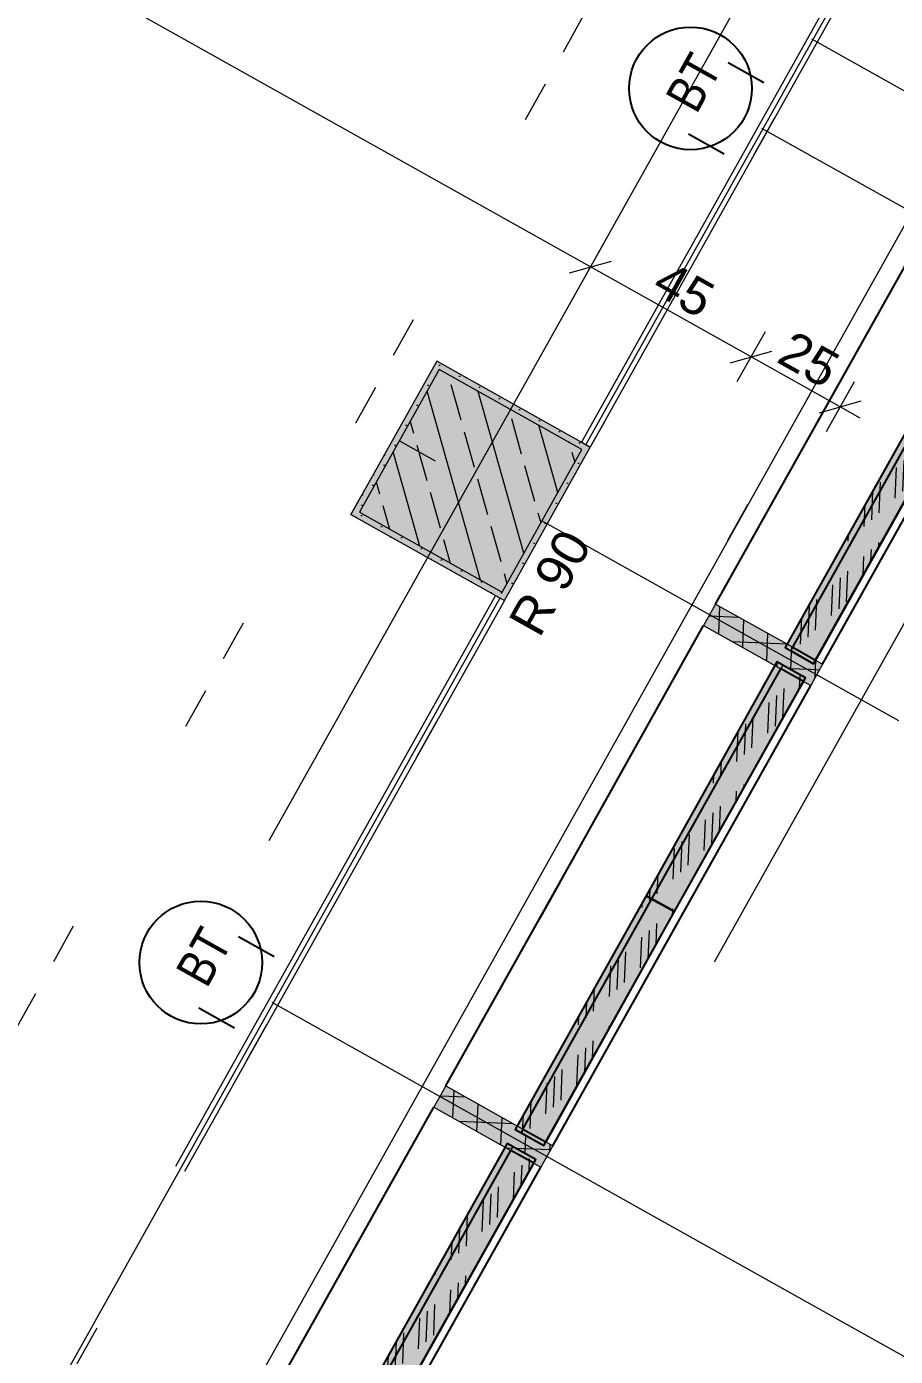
# Model space of a CAD drawing. Header units: metres. Extents: x -36 to 59, y 39 to 183.
# Drawn here: x -5.903 to -3.778, y 118.712 to 121.963 of the extents above; entities that cross this region are included whole.
import ezdxf

# ---------------------------------------------------------------- set-up
doc = ezdxf.new("R2010")
doc.units = ezdxf.units.M
doc.header["$MEASUREMENT"] = 0
for name, pattern in [('Achse', [0.0023, 0.0015, -0.0008]), ('Punktlinie', [0.0035, 0, -0.0035]), ('Punktlinie_ eng', [0.00075, 0, -0.00075]), ('Strichlinie-unter-Schnitt', [0.0024, 0.0016, -0.0008]), ('Strichpunktlinie', [0.006703, 0.003528, -0.001764, 0, -0.001411]), ('Wipeout_Contour', [1, 0, -1])]:
    doc.linetypes.add(name, pattern=pattern)
for name, color, linetype in [('00  Raster', 7, 'Continuous'), ('00  Raster Ausbau', 7, 'Continuous'), ('10  Decken', 7, 'Continuous'), ('10  Fassade', 7, 'Continuous'), ('10  Fassade_Deckschraffur', 7, 'Continuous'), ('10  Fassade_Schnittschraffur', 7, 'Continuous'), ('10  Stützen', 7, 'Continuous'), ('10  Stützen_Schnittschraffur', 7, 'Continuous'), ('10  Treppen + Rampen', 7, 'Continuous'), ('20  Decke Abhangdecke', 7, 'Continuous'), ('20  TGA - Revi+BT', 7, 'Continuous'), ('40  Bemaßung 1_ 50 AUSBAU', 7, 'Continuous'), ('40  Text Brandschutz', 7, 'Continuous'), ('50  NUF - Raumstempel', 7, 'Continuous'), ('Neubau_20  Boden Aufbauten', 7, 'Continuous'), ('Neubau_20  Decke Abhangdecke', 7, 'Continuous'), ('Neubau_20  TGA - Revi+BT', 7, 'Continuous')]:
    doc.layers.add(name, color=color, linetype=linetype)
doc.styles.add('ERSTELLTER_STIL_1', font='')
doc.styles.add('ERSTELLTER_STIL_3', font='')
doc.styles.get('ERSTELLTER_STIL_1').set_extended_font_data('Arial')
doc.styles.get('ERSTELLTER_STIL_3').set_extended_font_data('Arial Narrow')
pattern_1 = [(87.605446, (0, 0), (-0.059947608, 0.00250684), []), (177.605446, (0, 0), (0.00250684, 0.059947608), [])]

# ---------------------------------------------------------------- blocks, each defined once
blk = doc.blocks.new('*X17', base_point=(-0.1628, 98.0075))
at = {"layer": '10  Fassade_Schnittschraffur', "color": 98, "linetype": 'Continuous', "lineweight": 13, "ltscale": 1000, "true_color": 0x000100}
for p, q in [((-4.397, 119.8092), (-4.3964, 119.8226)), ((-4.3786, 119.8261), (-4.3783, 119.833)), ((-4.3228, 119.7904), (-4.3223, 119.8016)), ((-4.3824, 119.6839), (-4.3795, 119.7533)), ((-4.3633, 119.718), (-4.3611, 119.7702)), ((-4.401, 119.6614), (-4.3979, 119.7364)), ((-4.4585, 119.6086), (-4.4553, 119.6836)), ((-4.4401, 119.6255), (-4.4369, 119.7005)), ((-4.4769, 119.5917), (-4.4737, 119.6666)), ((-4.5159, 119.5558), (-4.5134, 119.6137)), ((-4.5343, 119.5389), (-4.5326, 119.5796)), ((-4.5527, 119.522), (-4.5517, 119.5455)), ((-4.478, 119.5133), (-4.4778, 119.5189)), ((-4.5377, 119.4068), (-4.5352, 119.4661)), ((-4.5185, 119.441), (-4.5168, 119.483)), ((-4.5567, 119.3742), (-4.5536, 119.4492)), ((-4.6141, 119.3214), (-4.611, 119.3964)), ((-4.5957, 119.3384), (-4.5926, 119.4133)), ((-4.6325, 119.3045), (-4.6294, 119.3794)), ((-4.6715, 119.2686), (-4.6687, 119.3366)), ((-4.6897, 119.2567), (-4.6878, 119.3025)), ((-4.707, 119.2664), (-4.7069, 119.2684))]:
    blk.add_line(p, q, dxfattribs=at)
blk = doc.blocks.new('*X18', base_point=(-0.1628, 98.0075))
at = {"layer": '10  Fassade_Schnittschraffur', "color": 98, "linetype": 'Continuous', "lineweight": 13, "ltscale": 1000, "true_color": 0x000100}
for p, q in [((-4.0672, 120.4005), (-4.0669, 120.4093)), ((-4.0122, 120.3446), (-4.0109, 120.3779)), ((-4.0528, 120.2722), (-4.0498, 120.3446)), ((-4.0897, 120.2358), (-4.0866, 120.3108)), ((-4.0713, 120.2527), (-4.0682, 120.3277)), ((-4.1287, 120.1999), (-4.1256, 120.2749)), ((-4.1655, 120.1661), (-4.1624, 120.2403)), ((-4.1471, 120.183), (-4.144, 120.258)), ((-4.2045, 120.1302), (-4.2029, 120.1679)), ((-4.2229, 120.1133), (-4.2221, 120.1338)), ((-4.1484, 120.1016), (-4.148, 120.1102)), ((-4.2413, 120.0964), (-4.2412, 120.0997)), ((-4.1675, 120.0675), (-4.1664, 120.0933)), ((-4.227, 119.9655), (-4.2238, 120.0405)), ((-4.208, 119.9951), (-4.2054, 120.0574)), ((-4.2454, 119.9486), (-4.2422, 120.0236)), ((-4.2844, 119.9127), (-4.2812, 119.9877)), ((-4.3212, 119.8789), (-4.318, 119.9538)), ((-4.3028, 119.8958), (-4.2996, 119.9708)), ((-4.3602, 119.843), (-4.3582, 119.8908)), ((-4.3783, 119.833), (-4.3773, 119.8567)), ((-4.3223, 119.8016), (-4.3221, 119.8061))]:
    blk.add_line(p, q, dxfattribs=at)
blk = doc.blocks.new('*X19', base_point=(-0.1628, 98.0075))
at = {"layer": '10  Fassade_Schnittschraffur', "color": 98, "linetype": 'Continuous', "lineweight": 13, "ltscale": 1000, "true_color": 0x000100}
for p, q in [((-4.6738, 119.1639), (-4.6725, 119.1958)), ((-4.6929, 119.1297), (-4.6909, 119.1789)), ((-4.712, 119.0956), (-4.7093, 119.162)), ((-4.7698, 119.0342), (-4.7667, 119.1092)), ((-4.7514, 119.0512), (-4.7483, 119.1261)), ((-4.7882, 119.0173), (-4.7851, 119.0922)), ((-4.8272, 118.9814), (-4.8241, 119.0564)), ((-4.8456, 118.9645), (-4.8431, 119.0254)), ((-4.864, 118.9476), (-4.8622, 118.9913)), ((-4.903, 118.9117), (-4.9027, 118.9189)), ((-4.8291, 118.8868), (-4.8281, 118.9086)), ((-4.8673, 118.8185), (-4.8649, 118.8748)), ((-4.8482, 118.8526), (-4.8465, 118.8917)), ((-4.9071, 118.764), (-4.904, 118.8389)), ((-4.9439, 118.7301), (-4.9408, 118.805)), ((-4.9255, 118.747), (-4.9224, 118.822)), ((-5.0013, 118.6773), (-4.9983, 118.7483)), ((-4.9829, 118.6942), (-4.9798, 118.7692)), ((-5.0197, 118.6604), (-5.0175, 118.7142)), ((-5.0587, 118.6245), (-5.058, 118.6419)), ((-4.9843, 118.6097), (-4.9838, 118.6214)), ((-5.0771, 118.6076), (-5.0771, 118.6077)), ((-5.0226, 118.5414), (-5.0206, 118.5876)), ((-5.0034, 118.5756), (-5.0022, 118.6045)), ((-5.0628, 118.4768), (-5.0596, 118.5517)), ((-5.0991, 118.4544), (-5.0964, 118.5179)), ((-5.0812, 118.4598), (-5.078, 118.5348)), ((-5.1357, 118.4749), (-5.1354, 118.482))]:
    blk.add_line(p, q, dxfattribs=at)
blk = doc.blocks.new('*X27', base_point=(-0.1628, 98.0075))
at = {"layer": '10  Fassade_Schnittschraffur', "color": 98, "linetype": 'Continuous', "lineweight": 13, "ltscale": 1000, "true_color": 0x000100}
for p, q in [((-3.5428, 121.3149), (-3.5414, 121.3486)), ((-3.5244, 121.3318), (-3.523, 121.3655)), ((-3.506, 121.3487), (-3.5057, 121.3558)), ((-3.5082, 121.2441), (-3.5069, 121.2759)), ((-3.5274, 121.21), (-3.5253, 121.259)), ((-3.5465, 121.1758), (-3.5437, 121.2421)), ((-3.6043, 121.1143), (-3.6011, 121.1893)), ((-3.5859, 121.1313), (-3.5827, 121.2062)), ((-3.6227, 121.0974), (-3.6195, 121.1723)), ((-3.6617, 121.0615), (-3.6585, 121.1365)), ((-3.6801, 121.0446), (-3.6775, 121.1057)), ((-3.6985, 121.0277), (-3.6966, 121.0715)), ((-3.7375, 120.9918), (-3.7372, 120.9992)), ((-3.6635, 120.967), (-3.6626, 120.9887)), ((-3.7017, 120.8988), (-3.6994, 120.9549)), ((-3.6826, 120.9329), (-3.681, 120.9718)), ((-3.7415, 120.8441), (-3.7384, 120.919)), ((-3.7599, 120.8271), (-3.7568, 120.9021)), ((-3.7783, 120.8102), (-3.7752, 120.8851)), ((-3.8357, 120.7574), (-3.8328, 120.8286)), ((-3.8173, 120.7743), (-3.8142, 120.8493)), ((-3.8541, 120.7405), (-3.8519, 120.7944)), ((-3.8932, 120.7046), (-3.8924, 120.7221)), ((-3.8188, 120.6899), (-3.8183, 120.7015)), ((-3.9116, 120.6877), (-3.9115, 120.688)), ((-3.857, 120.6217), (-3.8551, 120.6677)), ((-3.8379, 120.6558), (-3.8367, 120.6846)), ((-3.8972, 120.5569), (-3.8941, 120.6318)), ((-3.934, 120.523), (-3.9309, 120.5979)), ((-3.9156, 120.5399), (-3.9125, 120.6149)), ((-3.973, 120.4871), (-3.9699, 120.5621)), ((-3.9914, 120.4702), (-3.9883, 120.5451)), ((-4.0098, 120.4533), (-4.0071, 120.5173)), ((-4.0477, 120.4444), (-4.0477, 120.445)), ((-3.974, 120.4128), (-3.9739, 120.4143))]:
    blk.add_line(p, q, dxfattribs=at)

msp = doc.modelspace()

# ---------------------------------------------------------------- hatches: boundary and pattern name
at = {"layer": '10  Stützen_Schnittschraffur', "linetype": 'Continuous', "lineweight": 0, "true_color": 0xffffff}
h = msp.add_hatch(color=7, dxfattribs=at)
h.paths.add_polyline_path([(-5.1093, 120.7699), (-4.7342, 120.5597), (-4.524, 120.9348), (-4.8992, 121.145)])
h.paths.add_polyline_path([(-5.0889, 120.7756), (-4.8934, 121.1246), (-4.5445, 120.9291), (-4.74, 120.5801)], flags=0)
at = {"layer": '10  Stützen_Schnittschraffur', "linetype": 'Continuous', "lineweight": 13, "true_color": 0x000100}
h = msp.add_hatch(dxfattribs=at)
h.set_pattern_fill('Gips_0002', color=98, style=0, pattern_type=2)
h.set_pattern_definition([(87.605446, (0, 0), (-0.02497817, 0.001044517), [0, -0.025])])
h.paths.add_polyline_path([(-5.1093, 120.7699), (-4.7342, 120.5597), (-4.524, 120.9348), (-4.8992, 121.145)])
h.paths.add_polyline_path([(-5.0889, 120.7756), (-4.8934, 121.1246), (-4.5445, 120.9291), (-4.74, 120.5801)], flags=0)
at = {"layer": '10  Stützen_Schnittschraffur', "linetype": 'Continuous', "lineweight": 0, "true_color": 0xffffff}
msp.add_hatch(color=7, dxfattribs=at).paths.add_polyline_path([(-4.74, 120.5801), (-4.5445, 120.9291), (-4.8934, 121.1246), (-5.0889, 120.7756)])
at = {"layer": '10  Stützen_Schnittschraffur', "linetype": 'Continuous', "lineweight": 13, "true_color": 0x000100}
h = msp.add_hatch(dxfattribs=at)
h.set_pattern_fill('Beton__Stahlbeton_0002', color=98, style=0, pattern_type=2)
h.set_pattern_definition([(285.738, (-5.08893, 120.77565), (0.115501, 0.032549), []), (285.738, (-5.14668, 120.75937), (0.115501, 0.032549), [0.09, -0.03])])
h.paths.add_polyline_path([(-4.74, 120.5801), (-4.5445, 120.9291), (-4.8934, 121.1246), (-5.0889, 120.7756)])

# ---------------------------------------------------------------- linework, layer by layer
at = {"layer": '00  Raster Ausbau', "color": 9, "linetype": 'Achse', "lineweight": 18, "ltscale": 1000}
msp.add_line((-3.5573, 118.5993), (-4.4297, 119.0881), dxfattribs=at)
at = {"layer": '10  Decken', "color": 7, "linetype": 'Punktlinie', "lineweight": 13, "ltscale": 1000, "flags": 128}
msp.add_lwpolyline([(1.6639, 161.776), (-18.7726, 125.3019), (-16.6353, 124.1043), (-21.0101, 116.2964), (-22.973, 117.3962), (-23.0952, 117.1781), (-10.2099, 109.9585), (-9.9704, 110.3859), (-3.4571, 122.0106), (-0.8442, 120.5466), (0.5391, 119.7715)], dxfattribs=at)
at = {"layer": '10  Stützen', "color": 7, "linetype": 'Continuous', "lineweight": 13, "ltscale": 1000, "flags": 128}
for points in [[(-5.1093, 120.7699), (-4.7342, 120.5597), (-4.524, 120.9348), (-4.8992, 121.145)], [(-4.74, 120.5801), (-4.5445, 120.9291), (-4.8934, 121.1246), (-5.0889, 120.7756)]]:
    msp.add_lwpolyline(points, close=True, dxfattribs=at)
at = {"layer": '20  Decke Abhangdecke', "color": 7, "linetype": 'Strichlinie-unter-Schnitt', "lineweight": 18, "ltscale": 1000}
for p, q in [((-4.5458, 120.9471), (-4.524, 120.9348)), ((-4.756, 120.5719), (-4.7342, 120.5597))]:
    msp.add_line(p, q, dxfattribs=at)
at = {"layer": '40  Bemaßung 1_ 50 AUSBAU', "color": 7, "linetype": 'Continuous', "lineweight": 13, "ltscale": 1000}
for p, q in [((-4.5236, 121.3755), (-9.0077, 123.888)), ((-4.4892, 121.4369), (-4.5579, 121.3142)), ((-4.5746, 121.3611), (-4.4725, 121.3899))]:
    msp.add_line(p, q, dxfattribs=at)
at = {"layer": 'Neubau_20  Boden Aufbauten', "color": 7, "linetype": 'Continuous', "lineweight": 13, "ltscale": 1000, "flags": 128}
msp.add_lwpolyline([(-10.0804, 110.1896), (-6.9581, 115.762), (-2.3108, 124.0563), (-5.4078, 125.7916), (-4.787, 126.8995), (-6.6714, 127.9553), (-7.0858, 128.1875), (-8.7945, 125.1379), (-12.2845, 118.9092)], dxfattribs=at)
at = {"layer": 'Neubau_20  Decke Abhangdecke', "color": 7, "linetype": 'Punktlinie_ eng', "lineweight": 13, "ltscale": 1000, "flags": 128}
for points in [[(-8.507, 124.7815), (-11.9098, 118.7084), (-7.6128, 116.3019), (-7.5387, 116.4341), (-7.1636, 116.2239), (-4.7342, 120.5597), (-5.1093, 120.7699), (-4.8992, 121.145), (-4.524, 120.9348), (-3.786, 122.2521), (-8.4581, 124.8688)], [(-7.6516, 116.4372), (-11.7737, 118.7468), (-8.4198, 124.7327), (-4.2977, 122.4231)], [(-8.4198, 124.7327), (-11.7737, 118.7468), (-7.6516, 116.4372), (-4.2977, 122.4231)]]:
    msp.add_lwpolyline(points, close=True, dxfattribs=at)
at = {"layer": 'Neubau_20  TGA - Revi+BT', "color": 1, "linetype": 'Continuous', "lineweight": 25, "ltscale": 1000}
for p, q in [((-4.0993, 121.8259), (-4.1865, 121.8748)), ((-4.197, 121.6514), (-4.2843, 121.7003)), ((-5.2968, 119.6886), (-5.3841, 119.7374)), ((-5.3946, 119.5141), (-5.4818, 119.563))]:
    msp.add_line(p, q, dxfattribs=at)
for centre in [(-4.279, 121.812), (-5.4766, 119.6746)]:
    msp.add_circle(centre, 0.15, dxfattribs=at)

# ---------------------------------------------------------------- texts
at = {"layer": '20  TGA - Revi+BT', "color": 1, "linetype": 'Continuous', "lineweight": 25, "char_height": 0.09, "attachment_point": 6, "rotation": 60.7378, "style": 'ERSTELLTER_STIL_3'}
for insert in [(-4.2394, 121.8837), (-5.437, 119.7463)]:
    msp.add_mtext('\\A1;{\\pqr;\\fArial Narrow|b0|i0|c0|p38;BT }', dxfattribs=dict(at, insert=insert))

# ---------------------------------------------------------------- next in the draw order: wipeouts: each hides what was drawn before it
at = {"color": 254, "linetype": 'Wipeout_Contour', "lineweight": 0, "ltscale": 483.77029}
msp.add_wipeout([(-3.4649, 121.3215), (-3.5206, 121.3526), (-4.0289, 120.4454), (-3.9733, 120.4142)], dxfattribs=at).dxf.layer = '10  Fassade_Deckschraffur'
at = {"color": 254, "linetype": 'Wipeout_Contour', "lineweight": 0, "ltscale": 478.476132}
msp.add_wipeout([(-4.3735, 119.8303), (-4.6888, 119.2676), (-4.6331, 119.2364), (-4.3179, 119.7991)], dxfattribs=at).dxf.layer = '10  Fassade_Deckschraffur'
at = {"color": 254, "linetype": 'Wipeout_Contour', "lineweight": 0, "ltscale": 475.740266}
msp.add_wipeout([(-4.6625, 119.1841), (-4.7181, 119.2153), (-5.1287, 118.4825), (-5.0731, 118.4513)], dxfattribs=at).dxf.layer = '10  Fassade_Deckschraffur'

# ---------------------------------------------------------------- next in the draw order: wipeouts: each hides what was drawn before it
at = {"color": 254, "linetype": 'Wipeout_Contour', "lineweight": 0, "ltscale": 478.767737}
msp.add_wipeout([(-4.5621, 119.936), (-4.8774, 119.3733), (-4.6888, 119.2676), (-4.3735, 119.8303)], dxfattribs=at).dxf.layer = '10  Fassade_Deckschraffur'

# ---------------------------------------------------------------- next in the draw order: wipeouts: each hides what was drawn before it
at = {"color": 254, "linetype": 'Wipeout_Contour', "lineweight": 0, "ltscale": 478.389345}
msp.add_wipeout([(-4.3179, 119.7991), (-4.6331, 119.2364), (-4.6157, 119.2267), (-4.3004, 119.7894)], dxfattribs=at).dxf.layer = '10  Fassade_Deckschraffur'
at = {"color": 254, "linetype": 'Wipeout_Contour', "lineweight": 0, "ltscale": 476.033526}
msp.add_wipeout([(-4.7181, 119.2153), (-4.9067, 119.321), (-5.3173, 118.5882), (-5.1287, 118.4825)], dxfattribs=at).dxf.layer = '10  Fassade_Deckschraffur'

# ---------------------------------------------------------------- next in the draw order: linework, layer by layer
at = {"layer": '10  Fassade', "color": 7, "linetype": 'Continuous', "lineweight": 18, "ltscale": 1000}
msp.add_line((-4.8774, 119.3733), (-4.9067, 119.321), dxfattribs=at)

# ---------------------------------------------------------------- next in the draw order: wipeouts: each hides what was drawn before it
at = {"color": 254, "linetype": 'Wipeout_Contour', "lineweight": 0, "ltscale": 480.679709}
msp.add_wipeout([(-4.0026, 120.3618), (-4.0582, 120.393), (-4.3735, 119.8303), (-4.3179, 119.7991)], dxfattribs=at).dxf.layer = '10  Fassade_Deckschraffur'
at = {"color": 254, "linetype": 'Wipeout_Contour', "lineweight": 0, "ltscale": 475.652881}
msp.add_wipeout([(-4.645, 119.1743), (-4.6625, 119.1841), (-5.0731, 118.4513), (-5.0556, 118.4415)], dxfattribs=at).dxf.layer = '10  Fassade_Deckschraffur'

# ---------------------------------------------------------------- next in the draw order: linework, layer by layer
at = {"layer": '10  Fassade', "color": 7, "linetype": 'Continuous', "lineweight": 25, "ltscale": 1000, "flags": 128}
msp.add_lwpolyline([(-5.3173, 118.5882), (-4.9067, 119.321)], dxfattribs=at)
at = {"layer": '20  Decke Abhangdecke', "color": 7, "linetype": 'Strichlinie-unter-Schnitt', "lineweight": 18, "ltscale": 1000}
msp.add_line((-4.756, 120.5719), (-7.1854, 116.2361), dxfattribs=at)
at = {"layer": '20  Decke Abhangdecke', "color": 7, "linetype": 'Strichpunktlinie', "lineweight": 13, "ltscale": 1000}
msp.add_line((-4.7451, 120.5658), (-7.1745, 116.23), dxfattribs=at)

# ---------------------------------------------------------------- next in the draw order: wipeouts: each hides what was drawn before it
at = {"color": 254, "linetype": 'Wipeout_Contour', "lineweight": 0, "ltscale": 480.969964}
msp.add_wipeout([(-4.0582, 120.393), (-4.2469, 120.4987), (-4.5621, 119.936), (-4.3735, 119.8303)], dxfattribs=at).dxf.layer = '10  Fassade_Deckschraffur'
at = {"color": 254, "linetype": 'Wipeout_Contour', "lineweight": 0, "ltscale": 477.191708}
msp.add_wipeout([(-4.7181, 119.2153), (-4.6651, 119.1856), (-4.6602, 119.1943), (-4.7132, 119.224)], dxfattribs=at).dxf.layer = '10  Fassade_Deckschraffur'

# ---------------------------------------------------------------- next in the draw order: linework, layer by layer
at = {"layer": '10  Fassade', "color": 7, "linetype": 'Continuous', "lineweight": 18, "ltscale": 1000}
for p in [(-4.9067, 119.321), (-4.7132, 119.224)]:
    msp.add_line(p, (-4.7181, 119.2153), dxfattribs=at)
at = {"layer": '10  Fassade', "color": 7, "linetype": 'Continuous', "lineweight": 25, "ltscale": 1000, "flags": 128}
msp.add_lwpolyline([(-5.1287, 118.4825), (-4.7181, 119.2153)], dxfattribs=at)
at = {"layer": '20  Decke Abhangdecke', "color": 7, "linetype": 'Strichlinie-unter-Schnitt', "lineweight": 18, "ltscale": 1000}
msp.add_line((-4.7342, 120.5597), (-7.1636, 116.2239), dxfattribs=at)

# ---------------------------------------------------------------- next in the draw order: texts
at = {"layer": '40  Text Brandschutz', "color": 7, "linetype": 'Continuous', "lineweight": 13, "insert": (-4.7271, 120.5099), "char_height": 0.09, "attachment_point": 1, "rotation": 60.738, "style": 'ERSTELLTER_STIL_1'}
msp.add_mtext('\\A1;{\\pql;\\pt0,1;\\fArial|b0|i0|c0|p38;R 90\\fArial|b0|i0|c0|p38;\\fArial|b0|i0|c0|p38;\\fArial|b0|i0|c0|p38;\\fArial|b0|i0|c0|p38;\\fArial|b0|i0|c0|p38;\\fArial|b0|i0|c0|p38;\\fArial|b0|i0|c0|p38;\\fArial|b0|i0|c0|p38;\\fArial|b0|i0|c0|p38;\\fArial|b0|i0|c0|p38;\\fArial|b0|i0|c0|p38;\\fArial|b0|i0|c0|p38;\\fArial|b0|i0|c0|p38;\\fArial|b0|i0|c0|p38;\\fArial|b0|i0|c0|p38;\\fArial|b0|i0|c0|p38;\\fArial|b0|i0|c0|p38;\\fArial|b0|i0|c0|p38;\\fArial|b0|i0|c0|p38;\\fArial|b0|i0|c0|p38;\\fArial|b0|i0|c0|p38;\\fArial|b0|i0|c0|p38;\\fArial|b0|i0|c0|p38;\\fArial|b0|i0|c0|p38;\\fArial|b0|i0|c0|p38;\\fArial|b0|i0|c0|p38;\\fArial|b0|i0|c0|p38;\\fArial|b0|i0|c0|p38;\\fArial|b0|i0|c0|p38;\\fArial|b0|i0|c0|p38;\\fArial|b0|i0|c0|p38;\\fArial|b0|i0|c0|p38;\\fArial|b0|i0|c0|p38;\\fArial|b0|i0|c0|p38;\\fArial|b0|i0|c0|p38;\\fArial|b0|i0|c0|p38;\\fArial|b0|i0|c0|p38;\\fArial|b0|i0|c0|p38;\\fArial|b0|i0|c0|p38;\\fArial|b0|i0|c0|p38;\\fArial|b0|i0|c0|p38;\\fArial|b0|i0|c0|p38;\\fArial|b0|i0|c0|p38;\\fArial|b0|i0|c0|p38;\\fArial|b0|i0|c0|p38;\\fArial|b0|i0|c0|p38;\\fArial|b0|i0|c0|p38;}', dxfattribs=at)

# ---------------------------------------------------------------- next in the draw order: wipeouts: each hides what was drawn before it
at = {"color": 254, "linetype": 'Wipeout_Contour', "lineweight": 0, "ltscale": 484.058651}
msp.add_wipeout([(-3.5206, 121.3526), (-3.7092, 121.4583), (-4.2175, 120.551), (-4.0289, 120.4454)], dxfattribs=at).dxf.layer = '10  Fassade_Deckschraffur'
at = {"color": 254, "linetype": 'Wipeout_Contour', "lineweight": 0, "ltscale": 480.593326}
msp.add_wipeout([(-3.9851, 120.3521), (-4.0026, 120.3618), (-4.3179, 119.7991), (-4.3004, 119.7894)], dxfattribs=at).dxf.layer = '10  Fassade_Deckschraffur'
at = {"color": 254, "linetype": 'Wipeout_Contour', "lineweight": 0, "ltscale": 477.362218}
msp.add_wipeout([(-4.6888, 119.2676), (-4.6937, 119.2589), (-4.6406, 119.2292), (-4.6358, 119.2379)], dxfattribs=at).dxf.layer = '10  Fassade_Deckschraffur'
at = {"color": 254, "linetype": 'Wipeout_Contour', "lineweight": 0, "ltscale": 477.123358}
msp.add_wipeout([(-4.6651, 119.1856), (-4.6625, 119.1841), (-4.6576, 119.1928), (-4.6602, 119.1943)], dxfattribs=at).dxf.layer = '10  Fassade_Deckschraffur'

# ---------------------------------------------------------------- next in the draw order: hatches: boundary and pattern name
at = {"layer": '10  Fassade_Schnittschraffur', "linetype": 'Continuous', "lineweight": 0, "true_color": 0xffffff}
for points in [[(-4.8774, 119.3733), (-4.9067, 119.321), (-4.7181, 119.2153), (-4.6888, 119.2676)], [(-4.6576, 119.1928), (-4.7274, 119.2319), (-5.1477, 118.4817), (-5.078, 118.4426)]]:
    msp.add_hatch(color=7, dxfattribs=at).paths.add_polyline_path(points)
at = {"layer": '10  Fassade_Schnittschraffur', "linetype": 'Continuous', "lineweight": 13, "true_color": 0x000100}
h = msp.add_hatch(dxfattribs=at)
h.set_pattern_fill('Dämmung__hart_1_0002', color=98, style=0, pattern_type=2)
h.set_pattern_definition(pattern_1)
h.paths.add_polyline_path([(-4.8774, 119.3733), (-4.9067, 119.321), (-4.7181, 119.2153), (-4.6888, 119.2676)])

# ---------------------------------------------------------------- next in the draw order: linework, layer by layer
at = {"layer": '00  Raster Ausbau', "color": 9, "linetype": 'Achse', "lineweight": 18, "ltscale": 1000}
msp.add_line((-3.1099, 121.4435), (-3.9823, 121.9323), dxfattribs=at)
at = {"layer": '10  Fassade', "color": 7, "linetype": 'Continuous', "lineweight": 18, "ltscale": 1000}
for p, q in [((-4.2175, 120.551), (-4.2469, 120.4987)), ((-4.8774, 119.3733), (-4.6888, 119.2676)), ((-4.6888, 119.2676), (-4.6937, 119.2589)), ((-4.7132, 119.224), (-4.6576, 119.1928)), ((-4.6576, 119.1928), (-4.6625, 119.1841)), ((-4.6625, 119.1841), (-4.645, 119.1743))]:
    msp.add_line(p, q, dxfattribs=at)
at = {"layer": '10  Fassade', "color": 7, "linetype": 'Continuous', "lineweight": 25, "ltscale": 1000, "flags": 128}
for points in [[(-4.8774, 119.3733), (-4.5621, 119.936), (-4.2469, 120.4987)], [(-4.6625, 119.1841), (-4.7181, 119.2153)], [(-5.0731, 118.4513), (-4.6625, 119.1841)], [(-5.0556, 118.4415), (-4.645, 119.1743)]]:
    msp.add_lwpolyline(points, dxfattribs=at)
msp.add_lwpolyline([(-4.6576, 119.1928), (-4.7274, 119.2319), (-5.1477, 118.4817), (-5.078, 118.4426)], close=True, dxfattribs=at)
at = {"layer": '40  Bemaßung 1_ 50 AUSBAU', "color": 7, "linetype": 'Continuous', "lineweight": 13, "ltscale": 1000}
for p, q in [((-4.131, 121.1556), (-4.5236, 121.3755)), ((-4.0966, 121.2169), (-4.1654, 121.0942)), ((-4.182, 121.1412), (-4.0799, 121.1699))]:
    msp.add_line(p, q, dxfattribs=at)

# ---------------------------------------------------------------- next in the draw order: block references
at = {"layer": '10  Treppen + Rampen', "color": 7, "linetype": 'Continuous', "lineweight": 13, "ltscale": 1000}
for name in ['*X17', '*X19']:
    msp.add_blockref(name, (-0.1628, 98.0075), dxfattribs=at)

# ---------------------------------------------------------------- next in the draw order: texts
at = {"layer": '40  Bemaßung 1_ 50 AUSBAU', "color": 7, "linetype": 'Continuous', "lineweight": 13, "insert": (-4.3781, 121.3146), "char_height": 0.09, "width": 0.136595, "attachment_point": 7, "rotation": 330.738, "style": 'ERSTELLTER_STIL_1'}
msp.add_mtext('\\A1;{\\pql;\\fArial|b0|i0|c0|p38;45}', dxfattribs=at)

# ---------------------------------------------------------------- next in the draw order: wipeouts: each hides what was drawn before it
at = {"color": 254, "linetype": 'Wipeout_Contour', "lineweight": 0, "ltscale": 483.684303}
msp.add_wipeout([(-3.4474, 121.3117), (-3.4649, 121.3215), (-3.9733, 120.4142), (-3.9558, 120.4044)], dxfattribs=at).dxf.layer = '10  Fassade_Deckschraffur'
at = {"color": 254, "linetype": 'Wipeout_Contour', "lineweight": 0, "ltscale": 481.803438}
msp.add_wipeout([(-4.0582, 120.393), (-4.0052, 120.3633), (-4.0003, 120.372), (-4.0534, 120.4017)], dxfattribs=at).dxf.layer = '10  Fassade_Deckschraffur'
at = {"color": 254, "linetype": 'Wipeout_Contour', "lineweight": 0, "ltscale": 477.293895}
msp.add_wipeout([(-4.6358, 119.2379), (-4.6406, 119.2292), (-4.638, 119.2277), (-4.6331, 119.2364)], dxfattribs=at).dxf.layer = '10  Fassade_Deckschraffur'

# ---------------------------------------------------------------- next in the draw order: hatches: boundary and pattern name
at = {"layer": '10  Fassade_Schnittschraffur', "linetype": 'Continuous', "lineweight": 0, "true_color": 0xffffff}
for points in [[(-4.3179, 119.7991), (-4.3877, 119.8382), (-4.7078, 119.2668), (-4.638, 119.2277)], [(-4.6937, 119.2589), (-4.7132, 119.224), (-4.6576, 119.1928), (-4.638, 119.2277)], [(-4.645, 119.1743), (-4.6157, 119.2267), (-4.6331, 119.2364), (-4.6625, 119.1841)]]:
    msp.add_hatch(color=7, dxfattribs=at).paths.add_polyline_path(points)
at = {"layer": '10  Fassade_Schnittschraffur', "linetype": 'Continuous', "lineweight": 13, "true_color": 0x000100}
h = msp.add_hatch(dxfattribs=at)
h.set_pattern_fill('Dämmung__hart_1_0002', color=98, style=0, pattern_type=2)
h.set_pattern_definition(pattern_1)
h.paths.add_polyline_path([(-4.6937, 119.2589), (-4.7132, 119.224), (-4.6576, 119.1928), (-4.638, 119.2277)])
h = msp.add_hatch(dxfattribs=at)
h.set_pattern_fill('Dämmung__hart_1_0002', color=98, style=0, pattern_type=2)
h.set_pattern_definition(pattern_1)
h.paths.add_polyline_path([(-4.645, 119.1743), (-4.6157, 119.2267), (-4.6331, 119.2364), (-4.6625, 119.1841)])

# ---------------------------------------------------------------- next in the draw order: linework, layer by layer
at = {"layer": '00  Raster Ausbau', "color": 9, "linetype": 'Achse', "lineweight": 18, "ltscale": 1000}
for p, q in [((-3.2321, 121.2254), (-4.1045, 121.7142)), ((-4.4297, 119.0881), (-5.3021, 119.5769))]:
    msp.add_line(p, q, dxfattribs=at)
at = {"layer": '10  Fassade', "color": 7, "linetype": 'Continuous', "lineweight": 18, "ltscale": 1000}
for p, q in [((-4.2469, 120.4987), (-4.0582, 120.393)), ((-4.0534, 120.4017), (-4.0582, 120.393)), ((-4.6937, 119.2589), (-4.638, 119.2277)), ((-4.6331, 119.2364), (-4.638, 119.2277)), ((-4.6331, 119.2364), (-4.6157, 119.2267)), ((-4.6157, 119.2267), (-4.645, 119.1743))]:
    msp.add_line(p, q, dxfattribs=at)
at = {"layer": '10  Fassade', "color": 7, "linetype": 'Continuous', "lineweight": 25, "ltscale": 1000, "flags": 128}
for points in [[(-4.2175, 120.551), (-3.7092, 121.4583)], [(-3.9558, 120.4044), (-3.4474, 121.3117)], [(-4.6888, 119.2676), (-4.3735, 119.8303), (-4.0582, 120.393)], [(-4.6888, 119.2676), (-4.6331, 119.2364)]]:
    msp.add_lwpolyline(points, dxfattribs=at)
msp.add_lwpolyline([(-4.3179, 119.7991), (-4.3877, 119.8382), (-4.7078, 119.2668), (-4.638, 119.2277)], close=True, dxfattribs=at)
at = {"layer": '20  Decke Abhangdecke', "color": 7, "linetype": 'Strichlinie-unter-Schnitt', "lineweight": 18, "ltscale": 1000}
for p, q in [((-3.8083, 122.2634), (-4.5458, 120.9471)), ((-3.7865, 122.2512), (-4.524, 120.9348))]:
    msp.add_line(p, q, dxfattribs=at)
at = {"layer": '20  Decke Abhangdecke', "color": 7, "linetype": 'Strichpunktlinie', "lineweight": 13, "ltscale": 1000}
msp.add_line((-3.7974, 122.2573), (-4.5349, 120.9409), dxfattribs=at)
at = {"layer": '40  Bemaßung 1_ 50 AUSBAU', "color": 7, "linetype": 'Continuous', "lineweight": 13, "ltscale": 1000}
for p, q in [((-3.9129, 121.0334), (-4.131, 121.1556)), ((-3.8785, 121.0947), (-3.9473, 120.972)), ((-3.9639, 121.019), (-3.8618, 121.0477)), ((-3.8638, 121.0059), (-3.9129, 121.0334))]:
    msp.add_line(p, q, dxfattribs=at)

# ---------------------------------------------------------------- next in the draw order: texts
at = {"layer": '40  Bemaßung 1_ 50 AUSBAU', "color": 7, "linetype": 'Continuous', "lineweight": 13, "insert": (-4.0727, 121.1435), "char_height": 0.09, "width": 0.136595, "attachment_point": 7, "rotation": 330.738, "style": 'ERSTELLTER_STIL_1'}
msp.add_mtext('\\A1;{\\pql;\\fArial|b0|i0|c0|p38;25}', dxfattribs=at)

# ---------------------------------------------------------------- next in the draw order: wipeouts: each hides what was drawn before it
at = {"color": 254, "linetype": 'Wipeout_Contour', "lineweight": 0, "ltscale": 481.974557}
msp.add_wipeout([(-4.0338, 120.4366), (-3.9808, 120.4069), (-3.9759, 120.4156), (-4.0289, 120.4454)], dxfattribs=at).dxf.layer = '10  Fassade_Deckschraffur'
at = {"color": 254, "linetype": 'Wipeout_Contour', "lineweight": 0, "ltscale": 481.7358}
msp.add_wipeout([(-4.0052, 120.3633), (-4.0026, 120.3618), (-3.9977, 120.3706), (-4.0003, 120.372)], dxfattribs=at).dxf.layer = '10  Fassade_Deckschraffur'

# ---------------------------------------------------------------- next in the draw order: hatches: boundary and pattern name
at = {"layer": '10  Fassade_Schnittschraffur', "linetype": 'Continuous', "lineweight": 0, "true_color": 0xffffff}
for points in [[(-4.2175, 120.551), (-4.2469, 120.4987), (-4.0582, 120.393), (-4.0289, 120.4454)], [(-3.9977, 120.3706), (-4.0675, 120.4097), (-4.3877, 119.8382), (-4.3179, 119.7991)]]:
    msp.add_hatch(color=7, dxfattribs=at).paths.add_polyline_path(points)
at = {"layer": '10  Fassade_Schnittschraffur', "linetype": 'Continuous', "lineweight": 13, "true_color": 0x000100}
h = msp.add_hatch(dxfattribs=at)
h.set_pattern_fill('Dämmung__hart_1_0002', color=98, style=0, pattern_type=2)
h.set_pattern_definition(pattern_1)
h.paths.add_polyline_path([(-4.2175, 120.551), (-4.2469, 120.4987), (-4.0582, 120.393), (-4.0289, 120.4454)])

# ---------------------------------------------------------------- next in the draw order: linework, layer by layer
at = {"layer": '10  Fassade', "color": 7, "linetype": 'Continuous', "lineweight": 18, "ltscale": 1000}
for p, q in [((-4.2175, 120.551), (-4.0289, 120.4454)), ((-4.0289, 120.4454), (-4.0338, 120.4366)), ((-4.0534, 120.4017), (-3.9977, 120.3706)), ((-3.9977, 120.3706), (-4.0026, 120.3618)), ((-4.0026, 120.3618), (-3.9851, 120.3521))]:
    msp.add_line(p, q, dxfattribs=at)
at = {"layer": '10  Fassade', "color": 7, "linetype": 'Continuous', "lineweight": 25, "ltscale": 1000, "flags": 128}
for points in [[(-4.0289, 120.4454), (-3.5206, 121.3526)], [(-4.0026, 120.3618), (-4.0582, 120.393)], [(-4.6331, 119.2364), (-4.3179, 119.7991), (-4.0026, 120.3618)], [(-4.6157, 119.2267), (-4.3004, 119.7894), (-3.9851, 120.3521)]]:
    msp.add_lwpolyline(points, dxfattribs=at)
msp.add_lwpolyline([(-3.9977, 120.3706), (-4.0675, 120.4097), (-4.3877, 119.8382), (-4.3179, 119.7991)], close=True, dxfattribs=at)

# ---------------------------------------------------------------- next in the draw order: block references
at = {"layer": '10  Treppen + Rampen', "color": 7, "linetype": 'Continuous', "lineweight": 13, "ltscale": 1000}
msp.add_blockref('*X18', (-0.1628, 98.0075), dxfattribs=at)

# ---------------------------------------------------------------- next in the draw order: wipeouts: each hides what was drawn before it
at = {"color": 254, "linetype": 'Wipeout_Contour', "lineweight": 0, "ltscale": 481.906947}
msp.add_wipeout([(-3.9759, 120.4156), (-3.9808, 120.4069), (-3.9781, 120.4054), (-3.9733, 120.4142)], dxfattribs=at).dxf.layer = '10  Fassade_Deckschraffur'

# ---------------------------------------------------------------- next in the draw order: hatches: boundary and pattern name
at = {"layer": '10  Fassade_Schnittschraffur', "linetype": 'Continuous', "lineweight": 0, "true_color": 0xffffff}
for points in [[(-3.46, 121.3302), (-3.5298, 121.3693), (-4.0479, 120.4446), (-3.9781, 120.4054)], [(-4.0338, 120.4366), (-4.0534, 120.4017), (-3.9977, 120.3706), (-3.9781, 120.4054)], [(-3.9851, 120.3521), (-3.9558, 120.4044), (-3.9733, 120.4142), (-4.0026, 120.3618)]]:
    msp.add_hatch(color=7, dxfattribs=at).paths.add_polyline_path(points)
at = {"layer": '10  Fassade_Schnittschraffur', "linetype": 'Continuous', "lineweight": 13, "true_color": 0x000100}
h = msp.add_hatch(dxfattribs=at)
h.set_pattern_fill('Dämmung__hart_1_0002', color=98, style=0, pattern_type=2)
h.set_pattern_definition(pattern_1)
h.paths.add_polyline_path([(-4.0338, 120.4366), (-4.0534, 120.4017), (-3.9977, 120.3706), (-3.9781, 120.4054)])
h = msp.add_hatch(dxfattribs=at)
h.set_pattern_fill('Dämmung__hart_1_0002', color=98, style=0, pattern_type=2)
h.set_pattern_definition(pattern_1)
h.paths.add_polyline_path([(-3.9851, 120.3521), (-3.9558, 120.4044), (-3.9733, 120.4142), (-4.0026, 120.3618)])

# ---------------------------------------------------------------- next in the draw order: linework, layer by layer
at = {"layer": '00  Raster', "color": 7, "linetype": 'Strichpunktlinie', "lineweight": 13, "ltscale": 1000}
for p, q in [((-11.9603, 108.1029), (14.1513, 154.7055)), ((-0.2862, 118.3139), (-19.9527, 129.3331))]:
    msp.add_line(p, q, dxfattribs=at)
at = {"layer": '00  Raster Ausbau', "color": 9, "linetype": 'Achse', "lineweight": 18, "ltscale": 1000}
for p, q in [((-3.7698, 120.2658), (-4.6422, 120.7546)), ((-3.7321, 120.548), (-4.2209, 119.6756))]:
    msp.add_line(p, q, dxfattribs=at)
at = {"layer": '10  Fassade', "color": 7, "linetype": 'Continuous', "lineweight": 18, "ltscale": 1000}
for p, q in [((-4.0338, 120.4366), (-3.9781, 120.4054)), ((-3.9558, 120.4044), (-3.9851, 120.3521)), ((-3.9733, 120.4142), (-3.9781, 120.4054)), ((-3.9733, 120.4142), (-3.9558, 120.4044))]:
    msp.add_line(p, q, dxfattribs=at)
at = {"layer": '10  Fassade', "color": 7, "linetype": 'Continuous', "lineweight": 25, "ltscale": 1000, "flags": 128}
msp.add_lwpolyline([(-3.46, 121.3302), (-3.5298, 121.3693), (-4.0479, 120.4446), (-3.9781, 120.4054)], close=True, dxfattribs=at)
for points in [[(-3.9733, 120.4142), (-3.4649, 121.3215)], [(-4.0289, 120.4454), (-3.9733, 120.4142)]]:
    msp.add_lwpolyline(points, dxfattribs=at)
at = {"layer": '50  NUF - Raumstempel', "color": 7, "linetype": 'Punktlinie', "lineweight": 13, "ltscale": 1000, "flags": 128}
msp.add_lwpolyline([(-10.0359, 110.1647), (-20.9522, 116.2812), (-16.4992, 124.2287), (-18.674, 125.4472), (-12.0678, 137.2376), (-11.8323, 137.1056), (-11.9129, 136.9617), (-11.5378, 136.7515), (-11.4571, 136.8954), (-6.3493, 134.0335), (-6.4299, 133.8895), (-6.0548, 133.6794), (-5.9741, 133.8233), (-5.8127, 133.7329), (-8.4694, 128.9914), (-4.7748, 126.9213), (-5.4078, 125.7916), (-2.4722, 124.1468), (-3.7407, 121.8829), (-3.5348, 121.7676)], close=True, dxfattribs=at)

# ---------------------------------------------------------------- next in the draw order: block references
at = {"layer": '10  Treppen + Rampen', "color": 7, "linetype": 'Continuous', "lineweight": 13, "ltscale": 1000}
msp.add_blockref('*X27', (-0.1628, 98.0075), dxfattribs=at)

doc.saveas('drawing.dxf')
